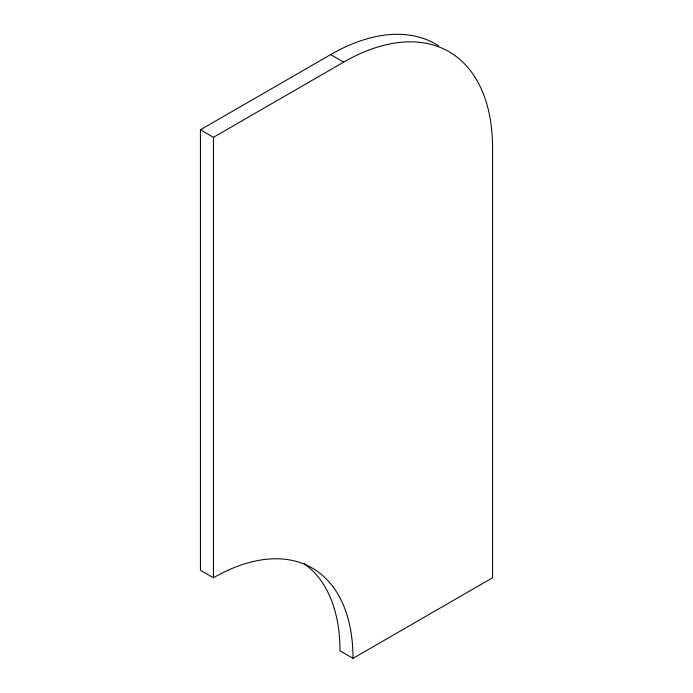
<?xml version="1.0" encoding="UTF-8"?>
<svg xmlns="http://www.w3.org/2000/svg" width="693" height="693" viewBox="0 0 693 693"><rect width="100%" height="100%" fill="white"/><g stroke="black" fill="none" stroke-linecap="round" stroke-linejoin="round"><path stroke-width="1.04" d="M330.682 54.591L343.711 62.11A210.516 121.544 -60 0 1 492.567 148.059L492.567 577.78L353.014 658.35A197.358 113.947 -60 0 0 213.461 577.78L200.433 570.252L200.433 129.79L330.682 54.591A210.516 121.544 -60 0 1 438.66 45.816M200.433 129.79L213.461 137.309L343.711 62.11M353.014 658.35L339.986 650.831A197.358 113.947 -60 0 0 303.612 563.331M213.461 137.309L213.461 577.78"/></g></svg>
